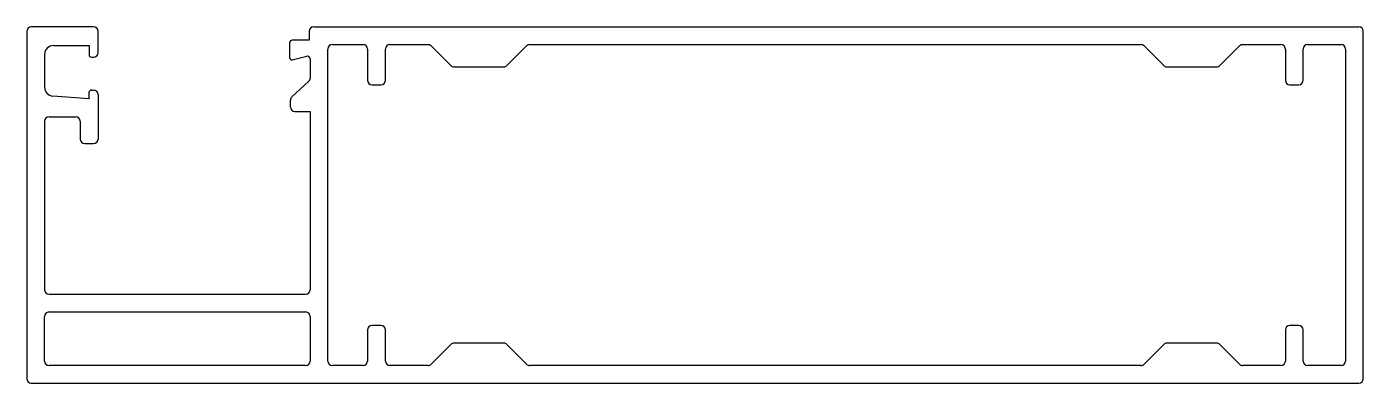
# Model space of a CAD drawing. Extents: x 2218 to 2368, y 1668 to 1708.
import ezdxf

# ---------------------------------------------------------------- set-up
doc = ezdxf.new("R2010")
doc.units = 0
doc.layers.get('0').update_dxf_attribs({"linetype": 'CONTINUOUS'})

msp = doc.modelspace()

# ---------------------------------------------------------------- linework, layer by layer
for p, q in [((2218, 1707.95), (2218, 1668.95)), ((2225.5, 1708.45), (2218.5, 1708.45)), ((2226, 1705.55), (2226, 1707.95)), ((2249.7, 1707.95), (2249.7, 1706.95)), ((2250.2, 1708.45), (2367.5, 1708.45)), ((2368, 1668.95), (2368, 1707.95)), ((2221, 1706.35), (2225, 1706.35)), ((2225, 1706.35), (2225, 1705.3)), ((2247.5, 1706.65), (2247.5, 1705)), ((2249.7, 1706.95), (2247.8, 1706.95)), ((2251.8, 1670.95), (2251.8, 1705.95)), ((2252.3, 1706.45), (2255.75, 1706.45)), ((2256.25, 1705.95), (2256.25, 1702.45)), ((2258.25, 1702.45), (2258.25, 1705.95)), ((2258.75, 1706.45), (2263.04, 1706.45)), ((2263.39, 1706.31), (2265.6, 1704.1)), ((2271.89, 1704.1), (2274.1, 1706.31)), ((2274.45, 1706.45), (2343.04, 1706.45)), ((2343.39, 1706.31), (2345.6, 1704.1)), ((2351.89, 1704.1), (2354.1, 1706.31)), ((2354.45, 1706.45), (2358.75, 1706.45)), ((2359.25, 1705.95), (2359.25, 1702.45)), ((2361.25, 1702.45), (2361.25, 1705.95)), ((2361.75, 1706.45), (2365.5, 1706.45)), ((2366, 1705.95), (2366, 1670.95)), ((2220, 1705.35), (2220, 1701.68)), ((2225.25, 1705.05), (2225.5, 1705.05)), ((2247.8, 1704.76), (2249.42, 1705.15)), ((2249.8, 1704.85), (2249.8, 1702.68)), ((2265.95, 1703.95), (2271.54, 1703.95)), ((2345.95, 1703.95), (2351.54, 1703.95)), ((2225, 1700.35), (2225, 1701.1)), ((2225.25, 1701.35), (2225.5, 1701.35)), ((2247.76, 1700.6), (2249.63, 1702.31)), ((2256.75, 1701.95), (2257.75, 1701.95)), ((2359.75, 1701.95), (2360.75, 1701.95)), ((2225, 1700.35), (2220.92, 1700.68)), ((2226, 1700.85), (2226, 1695.85)), ((2247.6, 1699.45), (2247.6, 1700.23)), ((2220.5, 1698.35), (2223.5, 1698.35)), ((2248.1, 1698.95), (2249.8, 1698.95)), ((2249.8, 1698.95), (2249.8, 1678.95)), ((2220, 1697.85), (2220, 1678.95)), ((2224, 1697.85), (2224, 1695.85)), ((2224.5, 1695.35), (2225.5, 1695.35)), ((2220.5, 1678.45), (2249.3, 1678.45)), ((2220, 1670.95), (2220, 1675.95)), ((2220.5, 1676.45), (2249.3, 1676.45)), ((2249.8, 1675.95), (2249.8, 1670.95)), ((2256.25, 1674.45), (2256.25, 1670.95)), ((2257.75, 1674.95), (2256.75, 1674.95)), ((2258.25, 1670.95), (2258.25, 1674.45)), ((2359.25, 1674.45), (2359.25, 1670.95)), ((2360.75, 1674.95), (2359.75, 1674.95)), ((2361.25, 1670.95), (2361.25, 1674.45)), ((2265.6, 1672.81), (2263.39, 1670.6)), ((2271.54, 1672.95), (2265.95, 1672.95)), ((2274.1, 1670.6), (2271.89, 1672.81)), ((2345.6, 1672.81), (2343.39, 1670.6)), ((2351.54, 1672.95), (2345.95, 1672.95)), ((2354.1, 1670.6), (2351.89, 1672.81)), ((2249.3, 1670.45), (2220.5, 1670.45)), ((2255.75, 1670.45), (2252.3, 1670.45)), ((2263.04, 1670.45), (2258.75, 1670.45)), ((2343.04, 1670.45), (2274.45, 1670.45)), ((2358.75, 1670.45), (2354.45, 1670.45)), ((2365.5, 1670.45), (2361.75, 1670.45)), ((2218.5, 1668.45), (2367.5, 1668.45))]:
    msp.add_line(p, q)
for centre, radius, start, end in [((2218.5, 1707.95), 0.5, 90, 180), ((2225.5, 1707.95), 0.5, 0, 90), ((2250.2, 1707.95), 0.5, 90, 180), ((2367.5, 1707.95), 0.5, 0, 90), ((2221, 1705.35), 1, 90, 180), ((2225.5, 1705.55), 0.5, 270, 0), ((2247.8, 1706.65), 0.3, 90, 180), ((2252.3, 1705.95), 0.5, 90, 180), ((2255.75, 1705.95), 0.5, 0, 90), ((2258.75, 1705.95), 0.5, 90, 180), ((2263.04, 1705.95), 0.5, 45, 90), ((2274.45, 1705.95), 0.5, 90, 135), ((2343.04, 1705.95), 0.5, 45, 90), ((2354.45, 1705.95), 0.5, 90, 135), ((2358.75, 1705.95), 0.5, 0, 90), ((2361.75, 1705.95), 0.5, 90, 180), ((2365.5, 1705.95), 0.5, 0, 90), ((2225.25, 1705.3), 0.25, 180, 270), ((2247.75, 1705), 0.25, 180, 283.3473), ((2249.5, 1704.85), 0.3, 0, 104.1936), ((2265.95, 1704.45), 0.5, 225, 270), ((2271.54, 1704.45), 0.5, 270, 315), ((2345.95, 1704.45), 0.5, 225, 270), ((2351.54, 1704.45), 0.5, 270, 315), ((2249.3, 1702.68), 0.5, 312.2737, 0), ((2221, 1701.68), 1, 180, 265.4261), ((2225.25, 1701.1), 0.25, 90, 180), ((2225.5, 1700.85), 0.5, 0, 90), ((2256.75, 1702.45), 0.5, 180, 270), ((2257.75, 1702.45), 0.5, 270, 0), ((2359.75, 1702.45), 0.5, 180, 270), ((2360.75, 1702.45), 0.5, 270, 0), ((2248.1, 1700.23), 0.5, 132.2737, 180), ((2220.5, 1697.85), 0.5, 90, 180), ((2223.5, 1697.85), 0.5, 0, 90), ((2248.1, 1699.45), 0.5, 180, 270), ((2224.5, 1695.85), 0.5, 180, 270), ((2225.5, 1695.85), 0.5, 270, 360), ((2220.5, 1678.95), 0.5, 180, 270), ((2249.3, 1678.95), 0.5, 270, 360), ((2220.5, 1675.95), 0.5, 90, 180), ((2249.3, 1675.95), 0.5, 0, 90), ((2256.75, 1674.45), 0.5, 90, 180), ((2257.75, 1674.45), 0.5, 0, 90), ((2359.75, 1674.45), 0.5, 90, 180), ((2360.75, 1674.45), 0.5, 0, 90), ((2265.95, 1672.45), 0.5, 90, 135), ((2271.54, 1672.45), 0.5, 45, 90), ((2345.95, 1672.45), 0.5, 90, 135), ((2351.54, 1672.45), 0.5, 45, 90), ((2220.5, 1670.95), 0.5, 180, 270), ((2249.3, 1670.95), 0.5, 270, 360), ((2252.3, 1670.95), 0.5, 180, 270), ((2255.75, 1670.95), 0.5, 270, 0), ((2258.75, 1670.95), 0.5, 180, 270), ((2263.04, 1670.95), 0.5, 270, 315), ((2274.45, 1670.95), 0.5, 225, 270), ((2343.04, 1670.95), 0.5, 270, 315), ((2354.45, 1670.95), 0.5, 225, 270), ((2358.75, 1670.95), 0.5, 270, 0), ((2361.75, 1670.95), 0.5, 180, 270), ((2365.5, 1670.95), 0.5, 270, 0), ((2218.5, 1668.95), 0.5, 180, 270), ((2367.5, 1668.95), 0.5, 270, 0)]:
    msp.add_arc(centre, radius, start, end)

doc.saveas('drawing.dxf')
